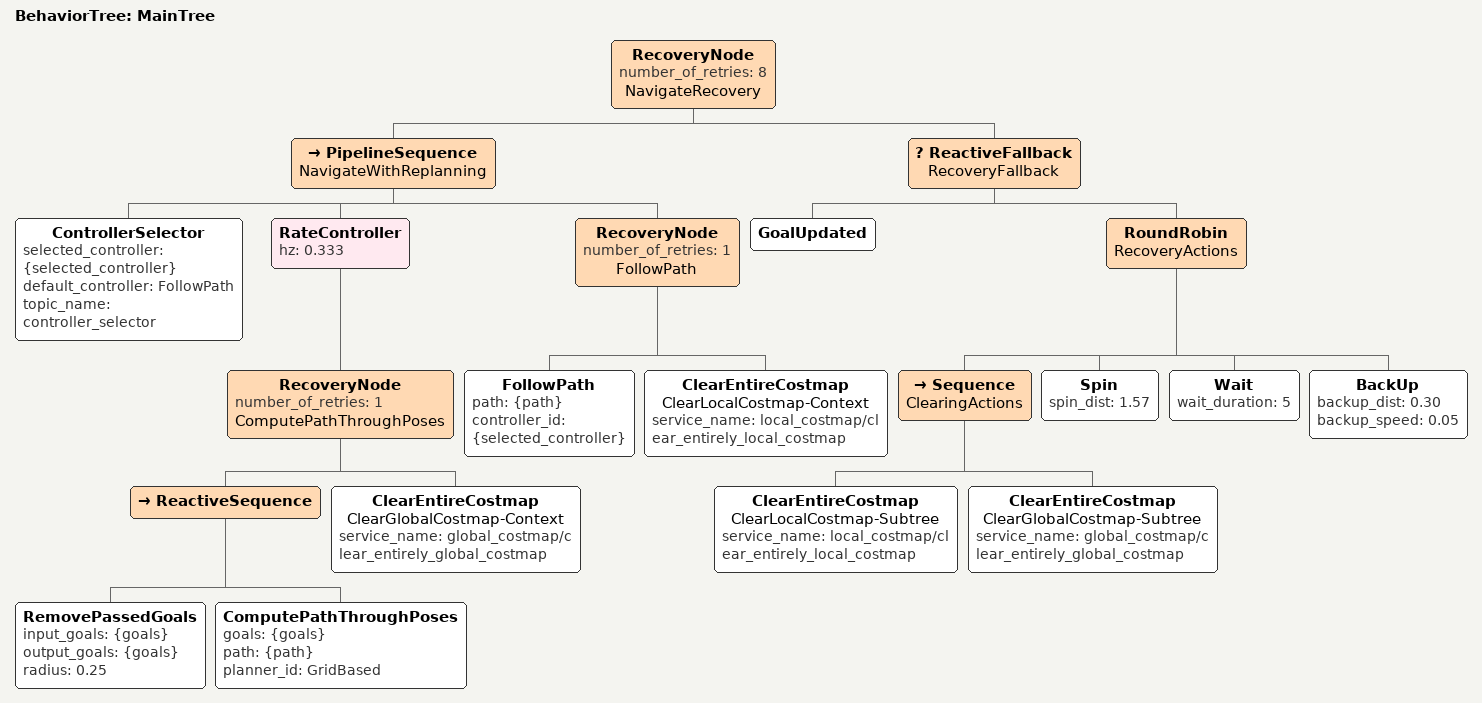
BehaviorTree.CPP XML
<root main_tree_to_execute="MainTree">
  <!--
    Custom through-poses BT for topological_navigation_demo_deployment.
  -->
  <BehaviorTree ID="MainTree">
    <RecoveryNode number_of_retries="8" name="NavigateRecovery">
      <PipelineSequence name="NavigateWithReplanning">
        <ControllerSelector selected_controller="{selected_controller}" default_controller="FollowPath" topic_name="controller_selector"/>
        <RateController hz="0.333">
          <RecoveryNode number_of_retries="1" name="ComputePathThroughPoses">
            <ReactiveSequence>
              <RemovePassedGoals input_goals="{goals}" output_goals="{goals}" radius="0.25"/>
              <ComputePathThroughPoses goals="{goals}" path="{path}" planner_id="GridBased"/>
            </ReactiveSequence>
            <ClearEntireCostmap name="ClearGlobalCostmap-Context" service_name="global_costmap/clear_entirely_global_costmap"/>
          </RecoveryNode>
        </RateController>
        <RecoveryNode number_of_retries="1" name="FollowPath">
          <FollowPath path="{path}" controller_id="{selected_controller}"/>
          <ClearEntireCostmap name="ClearLocalCostmap-Context" service_name="local_costmap/clear_entirely_local_costmap"/>
        </RecoveryNode>
      </PipelineSequence>
      <ReactiveFallback name="RecoveryFallback">
        <GoalUpdated/>
        <RoundRobin name="RecoveryActions">
          <Sequence name="ClearingActions">
            <ClearEntireCostmap name="ClearLocalCostmap-Subtree" service_name="local_costmap/clear_entirely_local_costmap"/>
            <ClearEntireCostmap name="ClearGlobalCostmap-Subtree" service_name="global_costmap/clear_entirely_global_costmap"/>
          </Sequence>
          <Spin spin_dist="1.57"/>
          <Wait wait_duration="5"/>
          <BackUp backup_dist="0.30" backup_speed="0.05"/>
        </RoundRobin>
      </ReactiveFallback>
    </RecoveryNode>
  </BehaviorTree>
</root>
